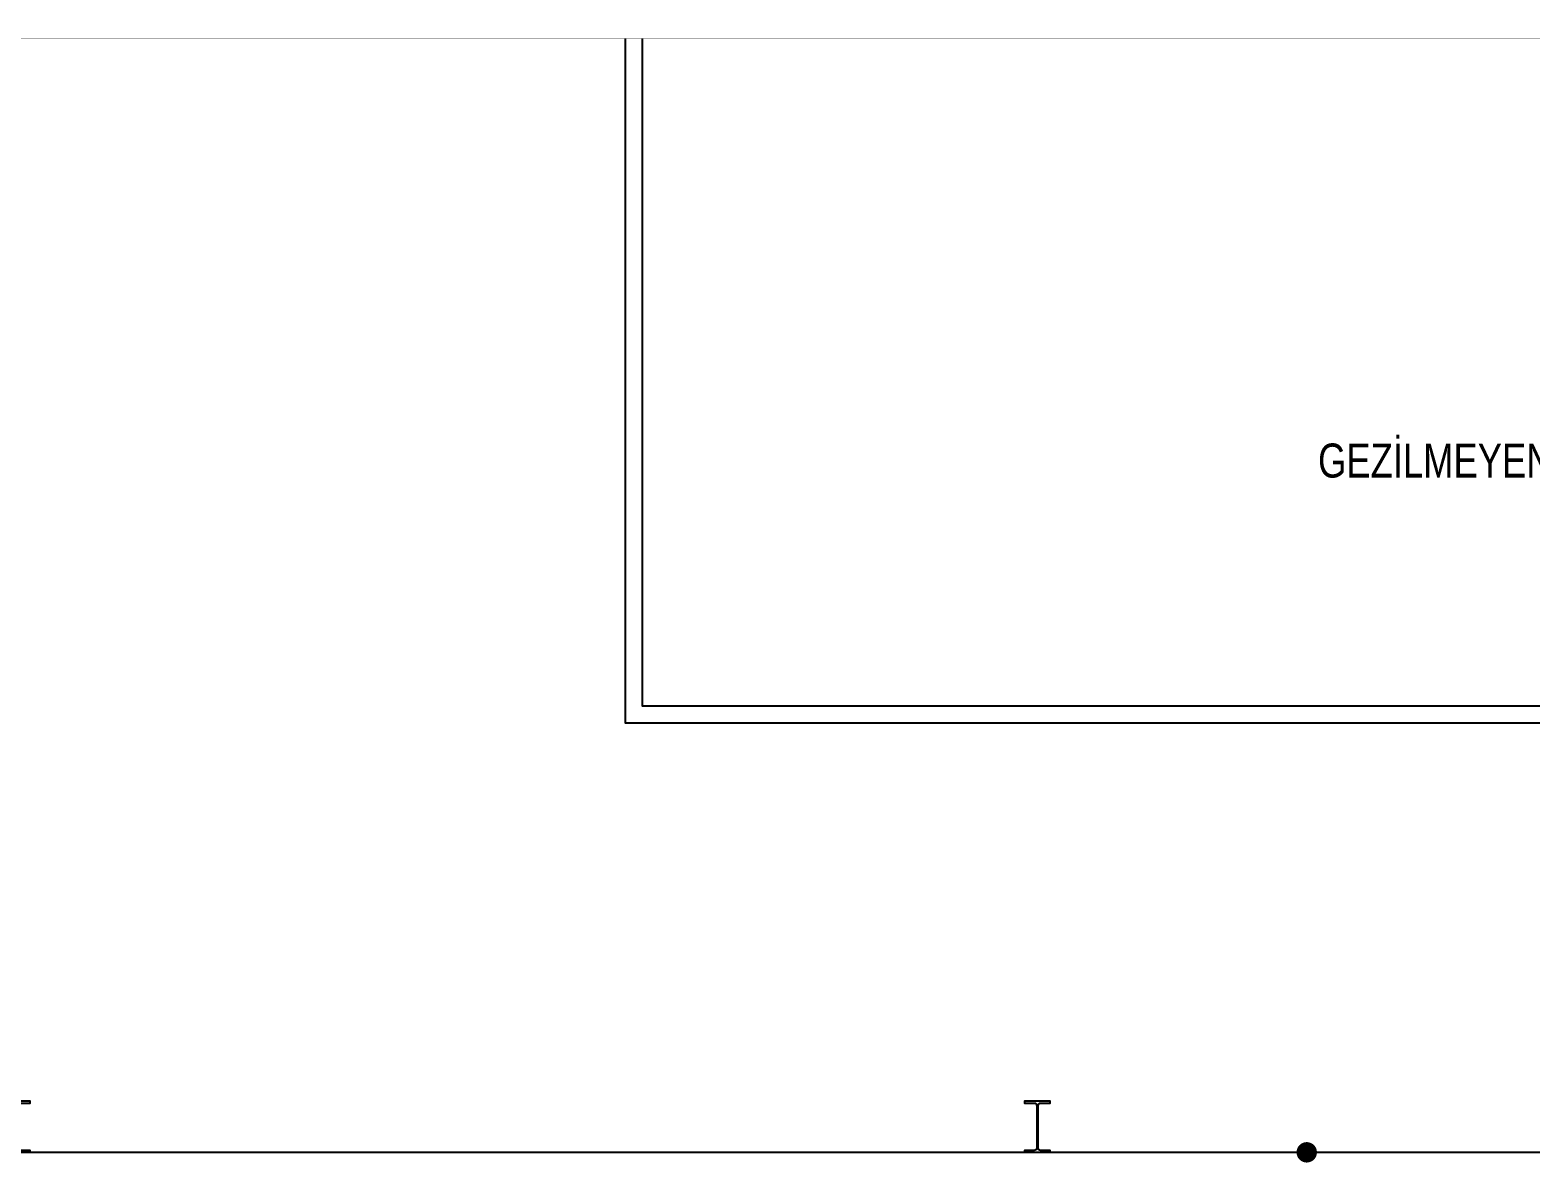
# Model space of a CAD drawing. Header units: centimetres. Extents: x 26200 to 152500, y -600 to 9300.
# Drawn here: x 83848 to 84731, y 849 to 1514 of the extents above; entities that cross this region are included whole.
import ezdxf

# ---------------------------------------------------------------- set-up
doc = ezdxf.new("R2010")
doc.units = ezdxf.units.CM
doc.linetypes.add('HIDDEN2', pattern=[0.1875, 0.125, -0.0625])
for name, color, linetype in [('A-ANNO-DIMS', 8, 'Continuous'), ('A-ANNO-TEXT', 8, 'Continuous'), ('A-ELEV-01', 8, 'Continuous'), ('A-WALL-PLST', 8, 'Continuous'), ('S-STEL', 3, 'Continuous')]:
    doc.layers.add(name, color=color, linetype=linetype)
doc.styles.add('Fields_100', font='act_simplex.shx', dxfattribs={"width": 0.8, "height": 20})

# ---------------------------------------------------------------- blocks, each defined once
blk = doc.blocks.new('300')
blk.add_lwpolyline([(0, 0), (150, 0), (150, 10.7), (93.55, 10.7, -0.4142136), (78.55, 25.7), (78.55, 274.3, -0.4142136), (93.55, 289.3), (150, 289.3), (150, 300), (0, 300), (0, 289.3), (56.45, 289.3, -0.4142136), (71.45, 274.3), (71.45, 25.7, -0.4142136), (56.45, 10.7), (0, 10.7)], format="xyb", close=True)

msp = doc.modelspace()

# ---------------------------------------------------------------- linework, layer by layer
at = {"layer": 'A-ANNO-DIMS', "color": 187, "const_width": 6}
msp.add_lwpolyline([(84599.27, 850.59, 1), (84599.27, 856.59, 1)], format="xyb", close=True, dxfattribs=at)
at = {"layer": 'A-ANNO-DIMS', "color": 187, "linetype": 'Continuous'}
for centre, radius, start, end in [((84599.27, 853.59), 3, 90, -90), ((84599.27, 853.59), 3, -90, 90), ((84599.27, 850.59), 0, 90, 90)]:
    msp.add_arc(centre, radius, start, end, dxfattribs=at)
at = {"layer": 'A-ELEV-01', "linetype": 'HIDDEN2', "ltscale": 2, "elevation": 0}
msp.add_lwpolyline([(82033.36, 853.59), (87448.36, 853.59), (87448.36, 1508.59)], dxfattribs=at)
at = {"layer": 'A-ELEV-01'}
for points in [[(84198.36, 1508.61), (84198.36, 1106.09), (85283.36, 1106.09), (85283.36, 1508.6)], [(84208.36, 1508.61), (84208.36, 1116.09), (85273.36, 1116.09), (85273.36, 1508.6)]]:
    msp.add_lwpolyline(points, dxfattribs=at)
at = {"layer": 'A-WALL-PLST', "const_width": 0.3}
msp.add_lwpolyline([(82085.86, 1508.62), (87395.86, 1508.59), (87395.86, 1518.59)], dxfattribs=at)

# ---------------------------------------------------------------- block references
at = {"layer": 'S-STEL', "xscale": 0.1, "yscale": 0.1, "zscale": 0.1}
for p in [(83833.36, 853.59), (84433.36, 853.59)]:
    msp.add_blockref('300', p, dxfattribs=at)

# ---------------------------------------------------------------- texts
at = {"layer": 'A-ANNO-TEXT', "insert": (84740.86, 1270.41), "char_height": 20, "attachment_point": 2, "style": 'Fields_100'}
msp.add_mtext_dynamic_manual_height_columns('GEZİLMEYEN TERAS ÇATI', width=436.6649, gutter_width=100, heights=[0], dxfattribs=at)

doc.saveas('drawing.dxf')
